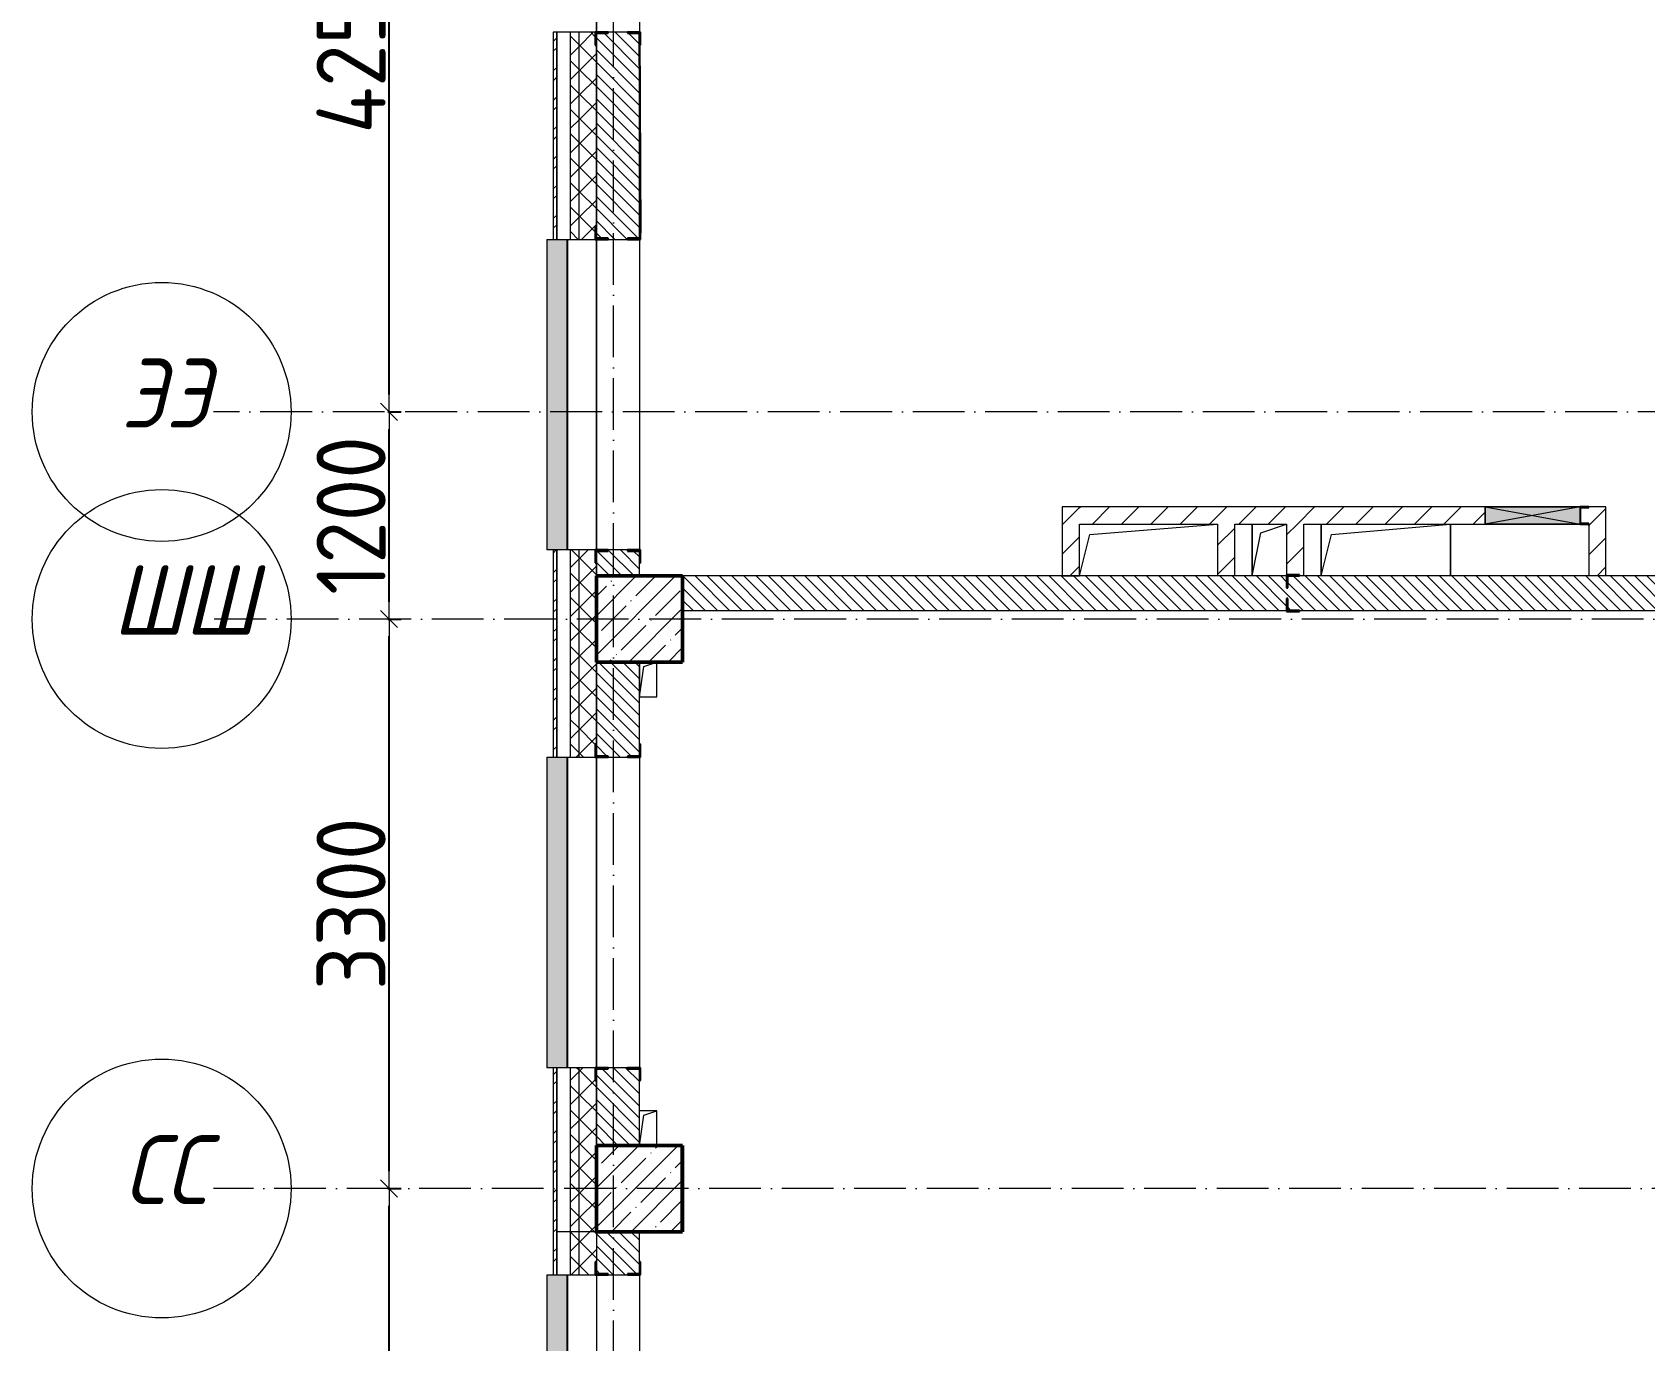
# Model space of a CAD drawing. Header units: millimetres. Extents: x -213536 to 1564669, y -45299 to 942238.
# Drawn here: x 544003 to 553346, y 358680 to 366262 of the extents above; entities that cross this region are included whole.
import ezdxf

# ---------------------------------------------------------------- set-up
doc = ezdxf.new("R2010")
doc.units = ezdxf.units.MM
doc.linetypes.add('50_200_ШТРИХ_1Т_ш5_п1_п1_', pattern=[700, 500, -100, 0, -100])
for name, color, linetype, lineweight in [('5) Швы', 2, 'Continuous', 30), ('A-____-____-DIMS', 7, 'Continuous', 9), ('A-DETL-GENF-OTLN', 7, 'Continuous', 9), ('A-FLOR-____-OTLN', 7, 'Continuous', 9), ('A-GENM-____-MCUT', 7, 'Continuous', 25), ('A-GENM-____-OTLN', 7, 'Continuous', 9), ('A-GENM-____-OTLN-1', 7, 'Continuous', 25), ('A-GLAZ-____-OTLN', 7, 'Continuous', 9), ('A-WALL-____-MCUT', 7, 'Continuous', 13), ('A-WALL-____-MCUT-1', 7, 'Continuous', 9), ('A-WALL-____-OTLN', 7, 'Continuous', 9), ('A-WALL-____-PATT-1', 7, 'Continuous', 9), ('A-WALL-FNSH-MCUT-1', 7, 'Continuous', 9), ('S-COLS-____-MCUT', 7, 'Continuous', 50), ('S-COLS-____-OTLN', 7, 'Continuous', 9), ('S-GRID-____-IDEN', 7, 'Continuous', 9), ('S-GRID-____-OTLN-1', 7, '50_200_ШТРИХ_1Т_ш5_п1_п1_', 9)]:
    doc.layers.add(name, color=color, linetype=linetype, lineweight=lineweight)
doc.layers.add('A-GLAZ-____-OTLN-1', color=7, linetype='Continuous', lineweight=9, true_color=0xc0c0c0)
doc.styles.add('ISOCPEUR_I_9', font='isocpeui.ttf', dxfattribs={"width": 0.9, "height": 250})
doc.styles.add('СПДС', font='isocpeur.ttf', dxfattribs={"width": 0.9})
doc.dimstyles.new('Размера А3', dxfattribs={"dimtxt": 200, "dimasz": 100, "dimexe": 70, "dimexo": 100, "dimgap": 20, "dimtad": 1, "dimdec": 0, "dimrnd": 10, "dimzin": 0, "dimdsep": 46, "dimtxsty": 'СПДС', "dimblk": 'ARROWHEAD_6', "dimcen": 1, "dimclrd": 256, "dimclre": 256, "dimclrt": 256, "dimazin": 0, "dimtfac": 1, "dimtdec": 0, "dimtmove": 2, "dimatfit": 3, "dimfxl": 1, "dimtolj": 1, "dimtzin": 0, "dimarcsym": 0})
pattern_1 = [(135, (549721.475, 286281.11), (-35.35534, -35.35534), [])]
pattern_2 = [(45, (549721.47, 286281.11), (-84.85281, 84.85281), [])]
pattern_3 = [(45, (549721.47, 286281.11), (-70.71068, 70.71068), []), (135, (549721.47, 286281.11), (-70.71068, -70.71068), [])]
pattern_4 = [(45, (549721.47, 286281.11), (-85.53659, 85.53659), []), (45, (549778.5, 286281.11), (-85.53659, 85.53659), [])]

# ---------------------------------------------------------------- blocks, each defined once
blk = doc.blocks.new('BSC_Колонна _Прямоугольная - 500х500-V26-АР1_План отверстий 3 этажа в осях 1-64_Ю-ЯЯ')
at = {"layer": 'S-COLS-____-OTLN'}
h = blk.add_hatch(dxfattribs=at)
h.set_pattern_fill('FP_33', color=256, style=0, pattern_type=2)
h.set_pattern_definition([(45, (2200, -76581.04), (-114.04925, 114.04925), []), (45, (2314.05, -76581.04), (-114.04925, 114.04925), [201.613, -40.323, 3.353, -36.97])])
h.paths.add_polyline_path([(-250, -250), (250, -250), (250, 250), (-250, 250), (-250, 16.2)], flags=0)
at = {"layer": 'S-COLS-____-MCUT'}
for p, q in [((250, 250), (-250, 250)), ((-250, 250), (-250, -250)), ((250, -250), (250, 250)), ((-250, -250), (250, -250))]:
    blk.add_line(p, q, dxfattribs=at)
blk = doc.blocks.new('BSC_Колонна _Прямоугольная - 500х500-V32-АР1_План отверстий 3 этажа в осях 1-64_Ю-ЯЯ')
at = {"layer": 'S-COLS-____-OTLN'}
h = blk.add_hatch(dxfattribs=at)
h.set_pattern_fill('FP_39', color=256, style=0, pattern_type=2)
h.set_pattern_definition([(45, (2200, -73281.04), (-114.04925, 114.04925), []), (45, (2314.05, -73281.04), (-114.04925, 114.04925), [201.613, -40.323, 3.353, -36.97])])
h.paths.add_polyline_path([(-250, -250), (250, -250), (250, 250), (-250, 250), (-250, 87.3)], flags=0)
at = {"layer": 'S-COLS-____-MCUT'}
for p, q in [((250, 250), (-250, 250)), ((-250, 250), (-250, -250)), ((250, -250), (250, 250)), ((-250, -250), (250, -250))]:
    blk.add_line(p, q, dxfattribs=at)
blk = doc.blocks.new('Фахверк_СКБ_Уголок - 250_2700-27497298-АР1_План отверстий 3 этажа в осях 1-64_Ю-ЯЯ')
at = {"layer": 'A-GENM-____-MCUT'}
for p, q in [((200, 181), (125, 181)), ((125, 181), (125, 106)), ((125, 106), (131, 106)), ((131, 106), (131, 175)), ((131, 175), (200, 175)), ((200, 175), (200, 181)), ((131, -6), (125, -6)), ((125, -6), (125, -81)), ((125, -81), (200, -81)), ((131, -75), (131, -6)), ((200, -75), (131, -75)), ((200, -81), (200, -75))]:
    blk.add_line(p, q, dxfattribs=at)
blk = doc.blocks.new('Фахверк_СКБ_Уголок - 250_2700_1-27501432-АР1_План отверстий 3 этажа в осях 1-64_Ю-ЯЯ')
at = {"layer": 'A-GENM-____-MCUT'}
for p, q in [((200, 181), (125, 181)), ((125, 181), (125, 106)), ((125, 106), (131, 106)), ((131, 106), (131, 175)), ((131, 175), (200, 175)), ((200, 175), (200, 181)), ((131, -6), (125, -6)), ((125, -6), (125, -81)), ((125, -81), (200, -81)), ((131, -75), (131, -6)), ((200, -75), (131, -75)), ((200, -81), (200, -75))]:
    blk.add_line(p, q, dxfattribs=at)
blk = doc.blocks.new('Фахверк_СКБ_Уголок - 200_3550-28187522-АР1_План отверстий 3 этажа в осях 1-64_Ю-ЯЯ')
at = {"layer": 'A-GENM-____-MCUT'}
for p, q in [((125, 156), (50, 156)), ((50, 156), (50, 150)), ((50, 150), (119, 150)), ((119, 150), (119, 81)), ((125, 81), (125, 156)), ((119, 81), (125, 81)), ((125, 19), (119, 19)), ((119, 19), (119, -50)), ((125, -56), (125, 19)), ((119, -50), (50, -50)), ((50, -50), (50, -56)), ((50, -56), (125, -56))]:
    blk.add_line(p, q, dxfattribs=at)
blk = doc.blocks.new('AR_Отверстие прямоугольное _в плите_ - AR_Отверстие прямоугольное _в плите_-V176-АР1_План отверстий 3 этажа в осях 1-64_Ю-ЯЯ')
at = {"layer": 'A-GENM-____-OTLN'}
for p, q in [((-50, 100), (-50, -100)), ((-25, 75), (50, 100)), ((50, -100), (50, 100)), ((-50, -100), (-25, 75)), ((-50, -100), (50, -100))]:
    blk.add_line(p, q, dxfattribs=at)
blk = doc.blocks.new('AR_Отверстие прямоугольное _в плите_ - AR_Отверстие прямоугольное _в плите_-V179-АР1_План отверстий 3 этажа в осях 1-64_Ю-ЯЯ')
at = {"layer": 'A-GENM-____-OTLN'}
for p, q in [((50, 100), (-50, 100)), ((-25, 75), (50, 100)), ((50, -100), (50, 100)), ((-50, -100), (-25, 75))]:
    blk.add_line(p, q, dxfattribs=at)
blk = doc.blocks.new('AR_Отверстие прямоугольное _в плите_ - AR_Отверстие прямоугольное _в плите_-30552623-АР1_План отверстий 3 этажа в осях 1-64_Ю-ЯЯ')
at = {"layer": 'A-GENM-____-OTLN'}
for p, q in [((-340, 90), (400, 150)), ((-400, -150), (-340, 90))]:
    blk.add_line(p, q, dxfattribs=at)
blk = doc.blocks.new('AR_Отверстие прямоугольное _в плите_ - AR_Отверстие прямоугольное _в плите_-30512088-АР1_План отверстий 3 этажа в осях 1-64_Ю-ЯЯ')
at = {"layer": 'A-GENM-____-OTLN'}
for p, q in [((-100, 150), (-100, -150)), ((-100, -150), (-50, 100)), ((-50, 100), (100, 150))]:
    blk.add_line(p, q, dxfattribs=at)
blk = doc.blocks.new('AR_Отверстие прямоугольное _в плите_ - AR_Отверстие прямоугольное _в плите_-30552631-АР1_План отверстий 3 этажа в осях 1-64_Ю-ЯЯ')
at = {"layer": 'A-GENM-____-OTLN'}
for p, q in [((-375, 150), (-375, -150)), ((-315, 90), (375, 150)), ((375, -150), (375, 150)), ((-375, -150), (-315, 90))]:
    blk.add_line(p, q, dxfattribs=at)
blk = doc.blocks.new('Отлив_СКБ - Отлив витража_120_НВФ-31885689-АР1_План отверстий 3 этажа в осях 1-64_Ю-ЯЯ')
at = {"layer": 'A-GLAZ-____-OTLN-1'}
for points in [[(1800, 2), (1800, 120), (0, 120), (0, 2), (736.9, 2)], [(1800, 0), (1800, 2), (0, 2), (0, 0), (736.9, 0)]]:
    blk.add_hatch(color=256, dxfattribs=at).paths.add_polyline_path(points, flags=0)
at = {"layer": 'A-GLAZ-____-OTLN'}
for p, q in [((0, 83), (0, 120)), ((1800, 120), (0, 120)), ((1800, 120), (1800, 83)), ((0, 2), (1800, 2)), ((1800, 0), (0, 0))]:
    blk.add_line(p, q, dxfattribs=at)
blk = doc.blocks.new('Отлив_СКБ - Отлив витража_120_НВФ-31886035-АР1_План отверстий 3 этажа в осях 1-64_Ю-ЯЯ')
at = {"layer": 'A-GLAZ-____-OTLN-1'}
for points in [[(4800, 2), (4800, 120), (0, 120), (0, 2), (1409.2, 2)], [(4800, 0), (4800, 2), (0, 2), (0, 0), (1409.2, 0)]]:
    blk.add_hatch(color=256, dxfattribs=at).paths.add_polyline_path(points, flags=0)
at = {"layer": 'A-GLAZ-____-OTLN'}
for p, q in [((0, 83), (0, 120)), ((4800, 120), (0, 120)), ((4800, 120), (4800, 83)), ((0, 2), (4800, 2)), ((4800, 0), (0, 0))]:
    blk.add_line(p, q, dxfattribs=at)
blk = doc.blocks.new('AR_Отверстие прямоугольное _в стене_ - AR_Отверстие прямоугольное _в стене__ОВ-36907073-АР1_План отверстий 3 этажа в осях 1-64_Ю-ЯЯ')
at = {"layer": 'A-GLAZ-____-OTLN'}
blk.add_hatch(color=256, dxfattribs=at).paths.add_polyline_path([(275, -50), (275, 50), (-275, 50), (-275, -50)], flags=0)
at = {"layer": 'A-DETL-GENF-OTLN'}
for p, q in [((-275, -50), (-275, 50)), ((-275, 50), (275, 50)), ((275, 50), (-275, -50)), ((-275, 50), (275, -50)), ((275, 50), (-275, 50)), ((-275, 50), (-275, -50)), ((275, -50), (-275, -50)), ((-275, -50), (275, -50))]:
    blk.add_line(p, q, dxfattribs=at)
blk = doc.blocks.new('154_Фахверк_СКБ_Швеллер - Тип_100_3960_зеркало-28515619-АР1_План отверстий 3 этажа в осях 1-64_Ю-ЯЯ')
at = {"layer": 'A-GENM-____-MCUT'}
for p, q in [((175, 50), (125, 50)), ((125, 50), (125, -50)), ((128, 47), (175, 47)), ((128, -47), (128, 47)), ((175, 47), (175, 50)), ((125, -50), (175, -50)), ((175, -47), (128, -47)), ((175, -50), (175, -47))]:
    blk.add_line(p, q, dxfattribs=at)
blk = doc.blocks.new('Ось сетки - Круг_Ø6_00__ISO-2_5_0_9K_-25732049-АР1_План отверстий 3 этажа в осях 1-64_Ю-ЯЯ')
at = {"layer": 'S-GRID-____-IDEN'}
blk.add_circle((0, 0), 3, dxfattribs=at)
blk = doc.blocks.new('ARROWHEAD_6')
at = {"color": 0, "linetype": 'Continuous'}
for p, q in [((0, 0), (-1, 0)), ((-0.5, -0.5), (0.5, 0.5))]:
    blk.add_line(p, q, dxfattribs=at)
blk = doc.blocks.new('*D5442')
at = {"layer": 'A-____-____-DIMS', "lineweight": -2, "transparency": 16777216}
for p, q in [((546064, 359562.2), (546140.1, 359562.2)), ((546070.1, 353962.2), (546070.1, 359462.2)), ((546064, 353862.2), (546140.1, 353862.2))]:
    blk.add_line(p, q, dxfattribs=at)
at = {"layer": 'Defpoints', "color": 0, "lineweight": 50, "transparency": 16777216}
for p in [(545964, 359562.2), (546070.1, 359562.2), (545964, 353862.2)]:
    blk.add_point(p, dxfattribs=at)
at = {"layer": 'A-____-____-DIMS', "lineweight": -2, "transparency": 16777216, "xscale": 100, "yscale": 100, "zscale": 100}
for p, rotation in [((546070.1, 359562.2), 90), ((546070.1, 353862.2), 270)]:
    blk.add_blockref('ARROWHEAD_6', p, dxfattribs=dict(at, rotation=rotation))
at = {"layer": 'A-____-____-DIMS', "transparency": 16777216, "insert": (545850.1, 356712.2), "char_height": 400, "attachment_point": 5, "rotation": 90, "style": 'СПДС'}
blk.add_mtext('\\A1;5700', dxfattribs=at)
blk = doc.blocks.new('*D5443')
at = {"layer": 'A-____-____-DIMS', "lineweight": -2, "transparency": 16777216}
for p, q in [((546064, 362862.2), (546140.1, 362862.2)), ((546070.1, 359662.2), (546070.1, 362762.2)), ((546064, 359562.2), (546140.1, 359562.2))]:
    blk.add_line(p, q, dxfattribs=at)
at = {"layer": 'Defpoints', "color": 0, "lineweight": 50, "transparency": 16777216}
for p in [(545964, 362862.2), (546070.1, 362862.2), (545964, 359562.2)]:
    blk.add_point(p, dxfattribs=at)
at = {"layer": 'A-____-____-DIMS', "lineweight": -2, "transparency": 16777216, "xscale": 100, "yscale": 100, "zscale": 100}
for p, rotation in [((546070.1, 362862.2), 90), ((546070.1, 359562.2), 270)]:
    blk.add_blockref('ARROWHEAD_6', p, dxfattribs=dict(at, rotation=rotation))
at = {"layer": 'A-____-____-DIMS', "transparency": 16777216, "insert": (545850.1, 361212.2), "char_height": 400, "attachment_point": 5, "rotation": 90, "style": 'СПДС'}
blk.add_mtext('\\A1;3300', dxfattribs=at)
blk = doc.blocks.new('*D5444')
at = {"layer": 'A-____-____-DIMS', "lineweight": -2, "transparency": 16777216}
for p, q in [((546064, 364062.2), (546140.1, 364062.2)), ((546070.1, 362962.2), (546070.1, 363962.2)), ((546064, 362862.2), (546140.1, 362862.2))]:
    blk.add_line(p, q, dxfattribs=at)
at = {"layer": 'Defpoints', "color": 0, "lineweight": 50, "transparency": 16777216}
for p in [(545964, 364062.2), (546070.1, 364062.2), (545964, 362862.2)]:
    blk.add_point(p, dxfattribs=at)
at = {"layer": 'A-____-____-DIMS', "lineweight": -2, "transparency": 16777216, "xscale": 100, "yscale": 100, "zscale": 100}
for p, rotation in [((546070.1, 364062.2), 90), ((546070.1, 362862.2), 270)]:
    blk.add_blockref('ARROWHEAD_6', p, dxfattribs=dict(at, rotation=rotation))
at = {"layer": 'A-____-____-DIMS', "transparency": 16777216, "insert": (545850.1, 363462.2), "char_height": 400, "attachment_point": 5, "rotation": 90, "style": 'СПДС'}
blk.add_mtext('\\A1;1200', dxfattribs=at)
blk = doc.blocks.new('*D5445')
at = {"layer": 'A-____-____-DIMS', "lineweight": -2, "transparency": 16777216}
for p, q in [((546064, 368312.2), (546140.1, 368312.2)), ((546070.1, 364162.2), (546070.1, 368212.2)), ((546064, 364062.2), (546140.1, 364062.2))]:
    blk.add_line(p, q, dxfattribs=at)
at = {"layer": 'Defpoints', "color": 0, "lineweight": 50, "transparency": 16777216}
for p in [(545964, 368312.2), (546070.1, 368312.2), (545964, 364062.2)]:
    blk.add_point(p, dxfattribs=at)
at = {"layer": 'A-____-____-DIMS', "lineweight": -2, "transparency": 16777216, "xscale": 100, "yscale": 100, "zscale": 100}
for p, rotation in [((546070.1, 368312.2), 90), ((546070.1, 364062.2), 270)]:
    blk.add_blockref('ARROWHEAD_6', p, dxfattribs=dict(at, rotation=rotation))
at = {"layer": 'A-____-____-DIMS', "transparency": 16777216, "insert": (545850.1, 366187.2), "char_height": 400, "attachment_point": 5, "rotation": 90, "style": 'СПДС'}
blk.add_mtext('\\A1;4250', dxfattribs=at)

msp = doc.modelspace()

# ---------------------------------------------------------------- hatches: boundary and pattern name
at = {"layer": 'A-WALL-____-PATT-1'}
h = msp.add_hatch(dxfattribs=at)
h.set_pattern_fill('FP_6', color=256, style=0, pattern_type=2)
h.set_pattern_definition(pattern_4)
h.paths.add_polyline_path([(547021.5, 359142.2), (547041.5, 359142.2), (547041.5, 360262.2), (547021.5, 360262.2), (547021.5, 359649.4)], flags=0)
h.paths.add_polyline_path([(547041.5, 362062.2), (547041.5, 363262.2), (547021.5, 363262.2), (547021.5, 362062.2)], flags=0)
h.paths.add_polyline_path([(547041.5, 365062.2), (547041.5, 366262.2), (547021.5, 366262.2), (547021.5, 365062.2)], flags=0)
h.paths.add_polyline_path([(547021.5, 368062.2), (547041.5, 368062.2), (547041.5, 369262.2), (547021.5, 369262.2)], flags=0)
h.paths.add_polyline_path([(547021.5, 371062.2), (547041.5, 371062.2), (547041.5, 372212.2), (547021.5, 372212.2)], flags=0)
h = msp.add_hatch(dxfattribs=at)
h.set_pattern_fill('FP_4', color=256, style=0, pattern_type=2)
h.set_pattern_definition(pattern_3)
h.paths.add_polyline_path([(547171.5, 359312.2), (547171.5, 360262.2), (547121.5, 360262.2), (547121.5, 359312.2)], flags=0)
h.paths.add_polyline_path([(547171.5, 362062.2), (547171.5, 363262.2), (547121.5, 363262.2), (547121.5, 362062.2)], flags=0)
h.paths.add_polyline_path([(547121.5, 365062.2), (547171.5, 365062.2), (547171.5, 366262.2), (547121.5, 366262.2), (547121.5, 366107.4)], flags=0)
h.paths.add_polyline_path([(547171.5, 368062.2), (547171.5, 369262.2), (547121.5, 369262.2), (547121.5, 368062.2)], flags=0)
h.paths.add_polyline_path([(547121.5, 371062.2), (547171.5, 371062.2), (547171.5, 372112.2), (547121.5, 372112.2), (547121.5, 371758.1)], flags=0)
h = msp.add_hatch(dxfattribs=at)
h.set_pattern_fill('FP_4', color=256, style=0, pattern_type=2)
h.set_pattern_definition(pattern_3)
h.paths.add_polyline_path([(547271.5, 359312.2), (547271.5, 360187.2), (547265.5, 360187.2), (547265.5, 360262.2), (547171.5, 360262.2), (547171.5, 359312.2)], flags=0)
h.paths.add_polyline_path([(547265.5, 362062.2), (547265.5, 362137.2), (547271.5, 362137.2), (547271.5, 363187.2), (547265.5, 363187.2), (547265.5, 363262.2), (547171.5, 363262.2), (547171.5, 362062.2)], flags=0)
h.paths.add_polyline_path([(547265.5, 365062.2), (547265.5, 365137.2), (547271.5, 365137.2), (547271.5, 366187.2), (547265.5, 366187.2), (547265.5, 366262.2), (547171.5, 366262.2), (547171.5, 365062.2)], flags=0)
h.paths.add_polyline_path([(547171.5, 368062.2), (547271.5, 368062.2), (547271.5, 369187.2), (547265.5, 369187.2), (547265.5, 369262.2), (547171.5, 369262.2), (547171.5, 368562.2)], flags=0)
h.paths.add_polyline_path([(547265.5, 371062.2), (547265.5, 371137.2), (547271.5, 371137.2), (547271.5, 372062.2), (547171.5, 372062.2), (547171.5, 371062.2)], flags=0)
h = msp.add_hatch(dxfattribs=at)
h.set_pattern_fill('FP_9', color=256, style=0, pattern_type=2)
h.set_pattern_definition(pattern_1)
h.paths.add_polyline_path([(547377.5, 363112.2), (547521.5, 363112.2), (547521.5, 363256.2), (547452.5, 363256.2), (547452.5, 363262.2), (547340.5, 363262.2), (547340.5, 363256.2), (547271.5, 363256.2), (547271.5, 363112.2)], flags=0)
h.paths.add_polyline_path([(547452.5, 365062.2), (547452.5, 365068.2), (547521.5, 365068.2), (547521.5, 366256.2), (547452.5, 366256.2), (547452.5, 366262.2), (547340.5, 366262.2), (547340.5, 366256.2), (547271.5, 366256.2), (547271.5, 365068.2), (547340.5, 365068.2), (547340.5, 365062.2)], flags=0)
h = msp.add_hatch(dxfattribs=at)
h.set_pattern_fill('FP_7', color=256, style=0, pattern_type=2)
h.set_pattern_definition(pattern_2)
h.paths.add_polyline_path([(550071.5, 363112.2), (550071.5, 363512.2), (549971.5, 363512.2), (549971.5, 363112.2)], flags=0)
h = msp.add_hatch(dxfattribs=at)
h.set_pattern_fill('FP_7', color=256, style=0, pattern_type=2)
h.set_pattern_definition(pattern_2)
h.paths.add_polyline_path([(551271.5, 363412.2), (552421.5, 363412.2), (552421.5, 363512.2), (550071.5, 363512.2), (550071.5, 363412.2), (550971.5, 363412.2)], flags=0)
h.paths.add_polyline_path([(553121.5, 363412.2), (553121.5, 363512.2), (553021.5, 363512.2), (553021.5, 363509.2), (552974.5, 363509.2), (552974.5, 363415.2), (553021.5, 363415.2), (553021.5, 363412.2)], flags=0)
h = msp.add_hatch(dxfattribs=at)
h.set_pattern_fill('FP_7', color=256, style=0, pattern_type=2)
h.set_pattern_definition(pattern_2)
h.paths.add_polyline_path([(550971.5, 363112.2), (550971.5, 363412.2), (550871.5, 363412.2), (550871.5, 363112.2)], flags=0)
h = msp.add_hatch(dxfattribs=at)
h.set_pattern_fill('FP_7', color=256, style=0, pattern_type=2)
h.set_pattern_definition(pattern_2)
h.paths.add_polyline_path([(551346.5, 363112.2), (551371.5, 363112.2), (551371.5, 363412.2), (551271.5, 363412.2), (551271.5, 363118.2), (551346.5, 363118.2)], flags=0)
h = msp.add_hatch(dxfattribs=at)
h.set_pattern_fill('FP_7', color=256, style=0, pattern_type=2)
h.set_pattern_definition(pattern_2)
h.paths.add_polyline_path([(553121.5, 363112.2), (553121.5, 363412.2), (553021.5, 363412.2), (553021.5, 363112.2)], flags=0)
h = msp.add_hatch(dxfattribs=at)
h.set_pattern_fill('FP_9', color=256, style=0, pattern_type=2)
h.set_pattern_definition(pattern_1)
h.paths.add_polyline_path([(554771.5, 362912.2), (554771.5, 363112.2), (551277.5, 363112.2), (551277.5, 363043.2), (551271.5, 363043.2), (551271.5, 363112.2), (547771.5, 363112.2), (547771.5, 362912.2), (551271.5, 362912.2), (551271.5, 362981.2), (551277.5, 362981.2), (551277.5, 362912.2), (553242.4, 362912.2)], flags=0)
h = msp.add_hatch(dxfattribs=at)
h.set_pattern_fill('FP_9', color=256, style=0, pattern_type=2)
h.set_pattern_definition(pattern_1)
h.paths.add_polyline_path([(547521.5, 359812.2), (547521.5, 360256.2), (547452.5, 360256.2), (547452.5, 360262.2), (547340.5, 360262.2), (547340.5, 360256.2), (547271.5, 360256.2), (547271.5, 359812.2)], flags=0)
h.paths.add_polyline_path([(547340.5, 362062.2), (547452.5, 362062.2), (547452.5, 362068.2), (547521.5, 362068.2), (547521.5, 362612.2), (547271.5, 362612.2), (547271.5, 362068.2), (547340.5, 362068.2)], flags=0)
h = msp.add_hatch(dxfattribs=at)
h.set_pattern_fill('FP_4', color=256, style=0, pattern_type=2)
h.set_pattern_definition(pattern_3)
h.paths.add_polyline_path([(547171.5, 353962.2), (547171.5, 354262.2), (547121.5, 354262.2), (547121.5, 353962.2)], flags=0)
h.paths.add_polyline_path([(547121.5, 359062.2), (547171.5, 359062.2), (547171.5, 359312.2), (547121.5, 359312.2)], flags=0)
h = msp.add_hatch(dxfattribs=at)
h.set_pattern_fill('FP_4', color=256, style=0, pattern_type=2)
h.set_pattern_definition(pattern_3)
h.paths.add_polyline_path([(547265.5, 353962.2), (547271.5, 353962.2), (547271.5, 354187.2), (547265.5, 354187.2), (547265.5, 354262.2), (547171.5, 354262.2), (547171.5, 353962.2)], flags=0)
h.paths.add_polyline_path([(547265.5, 359062.2), (547265.5, 359137.2), (547271.5, 359137.2), (547271.5, 359312.2), (547171.5, 359312.2), (547171.5, 359062.2)], flags=0)
h = msp.add_hatch(dxfattribs=at)
h.set_pattern_fill('FP_9', color=256, style=0, pattern_type=2)
h.set_pattern_definition(pattern_1)
h.paths.add_polyline_path([(547271.5, 353962.2), (547521.5, 353962.2), (547521.5, 354256.2), (547452.5, 354256.2), (547452.5, 354262.2), (547340.5, 354262.2), (547340.5, 354256.2), (547271.5, 354256.2), (547271.5, 354187.2)], flags=0)
h.paths.add_polyline_path([(547340.5, 359062.2), (547452.5, 359062.2), (547452.5, 359068.2), (547521.5, 359068.2), (547521.5, 359312.2), (547271.5, 359312.2), (547271.5, 359068.2), (547340.5, 359068.2)], flags=0)
h = msp.add_hatch(dxfattribs=at)
h.set_pattern_fill('FP_6', color=256, style=0, pattern_type=2)
h.set_pattern_definition(pattern_4)
h.paths.add_polyline_path([(547041.5, 354132.2), (547041.5, 354262.2), (547021.5, 354262.2), (547021.5, 354132.2)], flags=0)
h.paths.add_polyline_path([(547021.5, 359062.2), (547041.5, 359062.2), (547041.5, 359142.2), (547021.5, 359142.2)], flags=0)

# ---------------------------------------------------------------- linework, layer by layer
at = {"layer": '5) Швы', "lineweight": 30}
msp.add_lwpolyline([(547527.5, 365099.7), (547521.5, 366262.2)], dxfattribs=at)
at = {"layer": '5) Швы'}
for points in [[(547771.5, 362612.2), (547771.5, 362912.2)], [(547771.5, 359812.2), (547521.5, 359812.2)], [(547765.5, 359312.2), (547765.5, 359812.2)], [(547771.5, 359312.2), (547521.5, 359312.2)]]:
    msp.add_lwpolyline(points, dxfattribs=at)
at = {"layer": 'A-FLOR-____-OTLN'}
for p, q in [((551071.5, 363112.2), (551071.5, 363412.2)), ((551471.5, 363112.2), (551471.5, 363412.2)), ((552221.5, 363412.2), (552221.5, 363112.2))]:
    msp.add_line(p, q, dxfattribs=at)
at = {"layer": 'A-WALL-____-MCUT'}
for p, q in [((547265.5, 366262.2), (547041.5, 366262.2)), ((547041.5, 366262.2), (547041.5, 365062.2)), ((547041.5, 365062.2), (547041.5, 366262.2)), ((547452.5, 366262.2), (547340.5, 366262.2)), ((547521.5, 365137.2), (547521.5, 366187.2)), ((547041.5, 365062.2), (547265.5, 365062.2)), ((547340.5, 365062.2), (547452.5, 365062.2)), ((547265.5, 363262.2), (547041.5, 363262.2)), ((547041.5, 363262.2), (547041.5, 362062.2)), ((547041.5, 362062.2), (547041.5, 363262.2)), ((547452.5, 363262.2), (547340.5, 363262.2)), ((547521.5, 363112.2), (547521.5, 363187.2)), ((551271.5, 363112.2), (547771.5, 363112.2)), ((554771.5, 363112.2), (551346.5, 363112.2)), ((547771.5, 362912.2), (551271.5, 362912.2)), ((551346.5, 362912.2), (554771.5, 362912.2)), ((547521.5, 362137.2), (547521.5, 362612.2)), ((547041.5, 362062.2), (547265.5, 362062.2)), ((547340.5, 362062.2), (547452.5, 362062.2)), ((547265.5, 360262.2), (547041.5, 360262.2)), ((547041.5, 360262.2), (547041.5, 359312.2)), ((547041.5, 359312.2), (547041.5, 360262.2)), ((547452.5, 360262.2), (547340.5, 360262.2)), ((547521.5, 359812.2), (547521.5, 360187.2)), ((547041.5, 359312.2), (547041.5, 359062.2)), ((547271.5, 359312.2), (547041.5, 359312.2)), ((547521.5, 359137.2), (547521.5, 359312.2)), ((547041.5, 359062.2), (547041.5, 359142.2)), ((547041.5, 359062.2), (547265.5, 359062.2)), ((547340.5, 359062.2), (547452.5, 359062.2))]:
    msp.add_line(p, q, dxfattribs=at)
at = {"layer": 'A-WALL-____-MCUT-1'}
for p, q in [((547121.5, 365062.2), (547121.5, 366262.2)), ((547171.5, 365062.2), (547171.5, 366262.2)), ((547271.5, 366187.2), (547271.5, 365137.2)), ((547271.5, 365137.2), (547271.5, 366187.2)), ((547121.5, 362062.2), (547121.5, 363262.2)), ((547171.5, 362062.2), (547171.5, 363262.2)), ((547271.5, 363187.2), (547271.5, 363112.2)), ((547271.5, 363112.2), (547271.5, 363187.2)), ((547271.5, 362612.2), (547271.5, 362137.2)), ((547271.5, 362137.2), (547271.5, 362612.2)), ((547121.5, 359312.2), (547121.5, 360262.2)), ((547171.5, 359312.2), (547171.5, 360262.2)), ((547271.5, 360187.2), (547271.5, 359812.2)), ((547271.5, 359812.2), (547271.5, 360187.2)), ((547121.5, 359062.2), (547121.5, 359312.2)), ((547171.5, 359062.2), (547171.5, 359312.2)), ((547271.5, 359312.2), (547271.5, 359137.2))]:
    msp.add_line(p, q, dxfattribs=at)
at = {"layer": 'A-WALL-____-OTLN'}
for p, q in [((547271.5, 366262.2), (547271.5, 368062.2)), ((547271.5, 368062.2), (547271.5, 366262.2)), ((547521.5, 368062.2), (547521.5, 366262.2)), ((547271.5, 363262.2), (547271.5, 365062.2)), ((547271.5, 365062.2), (547271.5, 363262.2)), ((547521.5, 365062.2), (547521.5, 363262.2)), ((547271.5, 360262.2), (547271.5, 362062.2)), ((547271.5, 362062.2), (547271.5, 360262.2)), ((547521.5, 362062.2), (547521.5, 360262.2)), ((547271.5, 359062.2), (547271.5, 354262.2)), ((547521.5, 359062.2), (547521.5, 354262.2))]:
    msp.add_line(p, q, dxfattribs=at)
at = {"layer": 'A-WALL-FNSH-MCUT-1'}
for p, q in [((547021.5, 366262.2), (547021.5, 365062.2)), ((547041.5, 366262.2), (547021.5, 366262.2)), ((547021.5, 365062.2), (547041.5, 365062.2)), ((549971.5, 363512.2), (549971.5, 363112.2)), ((552421.5, 363512.2), (549971.5, 363512.2)), ((553121.5, 363512.2), (553021.5, 363512.2)), ((553121.5, 363112.2), (553121.5, 363512.2)), ((550071.5, 363112.2), (550071.5, 363412.2)), ((550071.5, 363412.2), (550871.5, 363412.2)), ((550871.5, 363412.2), (550871.5, 363112.2)), ((550971.5, 363412.2), (551271.5, 363412.2)), ((550971.5, 363112.2), (550971.5, 363412.2)), ((551271.5, 363412.2), (551271.5, 363118.2)), ((551371.5, 363412.2), (552421.5, 363412.2)), ((551371.5, 363112.2), (551371.5, 363412.2)), ((553021.5, 363412.2), (553021.5, 363112.2)), ((547021.5, 363262.2), (547021.5, 362062.2)), ((547041.5, 363262.2), (547021.5, 363262.2)), ((549971.5, 363112.2), (550071.5, 363112.2)), ((547021.5, 362062.2), (547041.5, 362062.2)), ((547021.5, 360262.2), (547021.5, 359062.2)), ((547041.5, 360262.2), (547021.5, 360262.2)), ((547041.5, 359142.2), (547041.5, 359312.2)), ((547021.5, 359062.2), (547041.5, 359062.2))]:
    msp.add_line(p, q, dxfattribs=at)
at = {"layer": 'S-GRID-____-OTLN-1', "color": 251, "ltscale": 0.6, "true_color": 0x636466}
for p, q in [((547371.5, 339172.7), (547371.5, 377174)), ((596876.1, 364062.2), (545052.7, 364062.2)), ((582326.5, 362862.2), (545052.7, 362862.2)), ((574271.5, 359562.2), (545052.7, 359562.2))]:
    msp.add_line(p, q, dxfattribs=at)

# ---------------------------------------------------------------- block references
at = {"layer": 'A-GENM-____-OTLN'}
for name, p in [('AR_Отверстие прямоугольное _в плите_ - AR_Отверстие прямоугольное _в плите_-30552623-АР1_План отверстий 3 этажа в осях 1-64_Ю-ЯЯ', (550471.5, 363262.2)), ('AR_Отверстие прямоугольное _в плите_ - AR_Отверстие прямоугольное _в плите_-30512088-АР1_План отверстий 3 этажа в осях 1-64_Ю-ЯЯ', (551171.5, 363262.2)), ('AR_Отверстие прямоугольное _в плите_ - AR_Отверстие прямоугольное _в плите_-30552631-АР1_План отверстий 3 этажа в осях 1-64_Ю-ЯЯ', (551846.5, 363262.2)), ('AR_Отверстие прямоугольное _в плите_ - AR_Отверстие прямоугольное _в плите_-V176-АР1_План отверстий 3 этажа в осях 1-64_Ю-ЯЯ', (547572, 362512.2)), ('AR_Отверстие прямоугольное _в плите_ - AR_Отверстие прямоугольное _в плите_-V179-АР1_План отверстий 3 этажа в осях 1-64_Ю-ЯЯ', (547571.5, 359912.2))]:
    msp.add_blockref(name, p, dxfattribs=at)
at = {"layer": 'A-GENM-____-OTLN-1'}
for name, p, rotation in [('Фахверк_СКБ_Уголок - 250_2700-27497298-АР1_План отверстий 3 этажа в осях 1-64_Ю-ЯЯ', (547346.5, 366387.2), 269.9999999999999), ('Фахверк_СКБ_Уголок - 250_2700-27497298-АР1_План отверстий 3 этажа в осях 1-64_Ю-ЯЯ', (547446.5, 364937.2), 89.99999999999991), ('Фахверк_СКБ_Уголок - 250_2700_1-27501432-АР1_План отверстий 3 этажа в осях 1-64_Ю-ЯЯ', (547346.5, 363387.2), 269.9999999999999), ('Фахверк_СКБ_Уголок - 200_3550-28187522-АР1_План отверстий 3 этажа в осях 1-64_Ю-ЯЯ', (551396.5, 363062.2), 180), ('Фахверк_СКБ_Уголок - 250_2700-27497298-АР1_План отверстий 3 этажа в осях 1-64_Ю-ЯЯ', (547446.5, 361937.2), 89.99999999999991), ('Фахверк_СКБ_Уголок - 250_2700-27497298-АР1_План отверстий 3 этажа в осях 1-64_Ю-ЯЯ', (547346.5, 360387.2), 269.9999999999999), ('Фахверк_СКБ_Уголок - 250_2700-27497298-АР1_План отверстий 3 этажа в осях 1-64_Ю-ЯЯ', (547446.5, 358937.2), 89.99999999999991)]:
    msp.add_blockref(name, p, dxfattribs=dict(at, rotation=rotation))
msp.add_blockref('154_Фахверк_СКБ_Швеллер - Тип_100_3960_зеркало-28515619-АР1_План отверстий 3 этажа в осях 1-64_Ю-ЯЯ', (552846.5, 363462.2), dxfattribs=at)
at = {"layer": 'A-GLAZ-____-OTLN', "rotation": 90}
for name, p in [('Отлив_СКБ - Отлив витража_120_НВФ-31885689-АР1_План отверстий 3 этажа в осях 1-64_Ю-ЯЯ', (547104.5, 363262.2)), ('Отлив_СКБ - Отлив витража_120_НВФ-31885689-АР1_План отверстий 3 этажа в осях 1-64_Ю-ЯЯ', (547104.5, 360262.2)), ('Отлив_СКБ - Отлив витража_120_НВФ-31886035-АР1_План отверстий 3 этажа в осях 1-64_Ю-ЯЯ', (547104.5, 354262.2))]:
    msp.add_blockref(name, p, dxfattribs=at)
at = {"layer": 'A-GLAZ-____-OTLN'}
msp.add_blockref('AR_Отверстие прямоугольное _в стене_ - AR_Отверстие прямоугольное _в стене__ОВ-36907073-АР1_План отверстий 3 этажа в осях 1-64_Ю-ЯЯ', (552696.5, 363462.2), dxfattribs=at)
at = {"layer": 'S-COLS-____-OTLN'}
for name, p in [('BSC_Колонна _Прямоугольная - 500х500-V26-АР1_План отверстий 3 этажа в осях 1-64_Ю-ЯЯ', (547521.5, 362862.2)), ('BSC_Колонна _Прямоугольная - 500х500-V32-АР1_План отверстий 3 этажа в осях 1-64_Ю-ЯЯ', (547521.5, 359562.2))]:
    msp.add_blockref(name, p, dxfattribs=at)
at = {"layer": 'S-GRID-____-IDEN', "xscale": 250, "yscale": 250, "zscale": 99.99999999999993}
for p, rotation in [((544752.7, 364062.2), 89.9999999999998), ((544752.7, 362862.2), 89.9999999999998), ((544752.7, 359562.2), 89.99999999999982)]:
    msp.add_blockref('Ось сетки - Круг_Ø6_00__ISO-2_5_0_9K_-25732049-АР1_План отверстий 3 этажа в осях 1-64_Ю-ЯЯ', p, dxfattribs=dict(at, rotation=rotation))

# ---------------------------------------------------------------- texts
at = {"layer": 'S-GRID-____-IDEN', "char_height": 400, "attachment_point": 1, "style": 'ISOCPEUR_I_9'}
for s, insert, width in [('ЭЭ', (544517.7, 364371.3), 447.342), ('ШШ', (544470, 363171.3), 562.785), ('СС', (544535.7, 359871.3), 404.05)]:
    msp.add_mtext(s, dxfattribs=dict(at, insert=insert, width=width))

# ---------------------------------------------------------------- dimensions: what is measured, and where the dimension line sits
at = {"layer": 'A-____-____-DIMS'}
for base, p1, p2, picture, middle in [((546070.1, 368312.2), (545964, 364062.2), (545964, 368312.2), '*D5445', (545850.1, 366187.2)), ((546070.1, 364062.2), (545964, 362862.2), (545964, 364062.2), '*D5444', (545850.1, 363462.2)), ((546070.1, 362862.2), (545964, 359562.2), (545964, 362862.2), '*D5443', (545850.1, 361212.2)), ((546070.1, 359562.2), (545964, 353862.2), (545964, 359562.2), '*D5442', (545850.1, 356712.2))]:
    dim = msp.add_linear_dim(base=base, p1=p1, p2=p2, angle=90, dimstyle='Размера А3', override={"dimtxt": 400}, dxfattribs=at)
    dim.commit()
    dim.dimension.update_dxf_attribs({"geometry": picture, "text_midpoint": middle})

doc.saveas('drawing.dxf')
